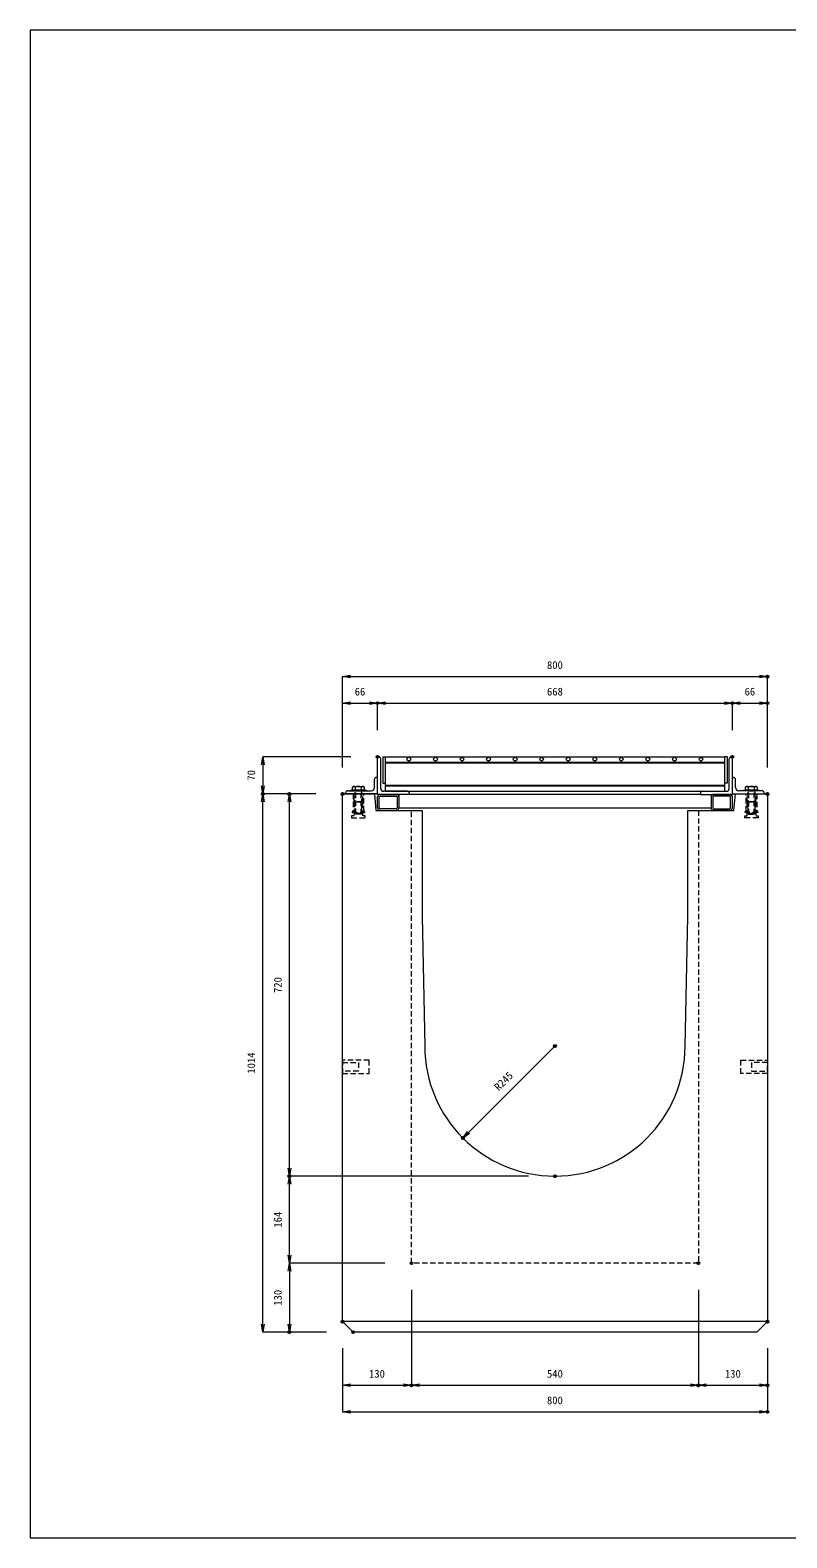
# Model space of a CAD drawing. Units: millimetres, scale not verified. Extents: x -4244 to -354, y 629 to 3469.
# Drawn here: x -4244 to -2819, y 629 to 3469 of the extents above; entities that cross this region are included whole.
import ezdxf
from ezdxf.enums import TextEntityAlignment as Align

# ---------------------------------------------------------------- set-up
doc = ezdxf.new("R2010")
doc.units = ezdxf.units.MM
doc.header["$LTSCALE"] = 20
doc.header["$PDMODE"] = 32
doc.header["$PDSIZE"] = 4
doc.linetypes.add('USER1', pattern=[0.75, 0.5, -0.25])
for name, color, linetype, lineweight in [('0-1_TITLE', 7, 'Continuous', 18), ('0-3_KIJUN', 7, 'Continuous', 18), ('0-5_SUNPO', 3, 'Continuous', 18), ('0-6_UKEWAKU', 4, 'Continuous', 18), ('0-7_GRE', 5, 'Continuous', 18), ('0-9__0-0_0', 7, 'Continuous', 18)]:
    doc.layers.add(name, color=color, linetype=linetype, lineweight=lineweight)
doc.layers.add('0-A__0-2_DEFPOINTS', color=7, linetype='Continuous')
doc.styles.add('ＭＳ ゴシック', font='')
doc.styles.get('ＭＳ ゴシック').set_extended_font_data('MS Gothic')

# ---------------------------------------------------------------- blocks, each defined once
blk = doc.blocks.new('W1-2_INST_C')
at = {"layer": '0-3_KIJUN', "linetype": 'USER1'}
for p, q in [((-8.23, -15), (-8.23, 0)), ((8.22, -15), (8.22, 0))]:
    blk.add_line(p, q, dxfattribs=at)
for points in [[(10, 0), (-10, 0), (-10, -33), (-12, -33), (-12, -35), (12, -35), (12, -33), (10, -33)], [(8.22, -15), (-8.23, -15), (-8.23, -41.5), (-12.75, -41.5), (-12.75, -45), (12.75, -45), (12.75, -41.5), (8.22, -41.5)], [(-6, -15), (6, -15), (6, -38), (-6, -38)]]:
    blk.add_lwpolyline(points, close=True, dxfattribs=at)
blk = doc.blocks.new('_OPEN')
at = {"layer": '0-9__0-0_0'}
blk.add_line((0, 0), (-1, 0), dxfattribs=at)
blk.add_lwpolyline([(-1, 0.167), (0, 0), (-1, -0.167)], dxfattribs=at)
blk = doc.blocks.new('_D8')
at = {"layer": '0-5_SUNPO'}
for p, q in [((587.95, 1743.88), (587.95, 1864.88)), ((602.95, 1864.88), (638.95, 1864.88)), ((653.95, 1813.88), (653.95, 1864.88))]:
    blk.add_line(p, q, dxfattribs=at)
at = {"layer": '0-A__0-2_DEFPOINTS'}
for p in [(653.95, 1864.88), (653.95, 1763.88), (587.95, 1693.88)]:
    blk.add_point(p, dxfattribs=at)
at = {"layer": '0-5_SUNPO', "xscale": 15, "yscale": 15, "rotation": 180}
blk.add_blockref('_OPEN', (587.95, 1864.88), dxfattribs=at)
at = {"layer": '0-5_SUNPO', "xscale": 15, "yscale": 15}
blk.add_blockref('_OPEN', (653.95, 1864.88), dxfattribs=at)
at = {"layer": '0-5_SUNPO', "color": 7, "style": 'ＭＳ ゴシック'}
blk.add_text('66', height=14.66, dxfattribs=at).set_placement((610.95, 1874.88), align=Align.BOTTOM_LEFT)
blk = doc.blocks.new('_D9')
at = {"layer": '0-5_SUNPO'}
for p, q in [((653.95, 1813.88), (653.95, 1864.88)), ((668.95, 1864.88), (1306.95, 1864.88)), ((1321.95, 1813.88), (1321.95, 1864.88))]:
    blk.add_line(p, q, dxfattribs=at)
at = {"layer": '0-A__0-2_DEFPOINTS'}
for p in [(1321.95, 1864.88), (653.95, 1763.88), (1321.95, 1763.88)]:
    blk.add_point(p, dxfattribs=at)
at = {"layer": '0-5_SUNPO', "xscale": 15, "yscale": 15, "rotation": 180}
blk.add_blockref('_OPEN', (653.95, 1864.88), dxfattribs=at)
at = {"layer": '0-5_SUNPO', "xscale": 15, "yscale": 15}
blk.add_blockref('_OPEN', (1321.95, 1864.88), dxfattribs=at)
at = {"layer": '0-5_SUNPO', "color": 7, "style": 'ＭＳ ゴシック'}
blk.add_text('668', height=14.66, dxfattribs=at).set_placement((972.95, 1874.88), align=Align.BOTTOM_LEFT)
blk = doc.blocks.new('_D10')
at = {"layer": '0-5_SUNPO'}
for p, q in [((1321.95, 1813.88), (1321.95, 1864.88)), ((1336.95, 1864.88), (1372.95, 1864.88)), ((1387.95, 1743.88), (1387.95, 1864.88))]:
    blk.add_line(p, q, dxfattribs=at)
at = {"layer": '0-A__0-2_DEFPOINTS'}
for p in [(1387.95, 1864.88), (1321.95, 1763.88), (1387.95, 1693.88)]:
    blk.add_point(p, dxfattribs=at)
at = {"layer": '0-5_SUNPO', "xscale": 15, "yscale": 15, "rotation": 180}
blk.add_blockref('_OPEN', (1321.95, 1864.88), dxfattribs=at)
at = {"layer": '0-5_SUNPO', "xscale": 15, "yscale": 15}
blk.add_blockref('_OPEN', (1387.95, 1864.88), dxfattribs=at)
at = {"layer": '0-5_SUNPO', "color": 7, "style": 'ＭＳ ゴシック'}
blk.add_text('66', height=14.66, dxfattribs=at).set_placement((1344.95, 1874.88), align=Align.BOTTOM_LEFT)
blk = doc.blocks.new('_D11')
at = {"layer": '0-5_SUNPO'}
for p, q in [((587.95, 1743.88), (587.95, 1914.88)), ((602.95, 1914.88), (1372.95, 1914.88)), ((1387.95, 1743.88), (1387.95, 1914.88))]:
    blk.add_line(p, q, dxfattribs=at)
at = {"layer": '0-A__0-2_DEFPOINTS'}
for p in [(1387.95, 1914.88), (587.95, 1693.88), (1387.95, 1693.88)]:
    blk.add_point(p, dxfattribs=at)
at = {"layer": '0-5_SUNPO', "xscale": 15, "yscale": 15, "rotation": 180}
blk.add_blockref('_OPEN', (587.95, 1914.88), dxfattribs=at)
at = {"layer": '0-5_SUNPO', "xscale": 15, "yscale": 15}
blk.add_blockref('_OPEN', (1387.95, 1914.88), dxfattribs=at)
at = {"layer": '0-5_SUNPO', "color": 7, "style": 'ＭＳ ゴシック'}
blk.add_text('800', height=14.66, dxfattribs=at).set_placement((972.95, 1924.88), align=Align.BOTTOM_LEFT)
blk = doc.blocks.new('_D18')
at = {"layer": '0-5_SUNPO'}
for p, q in [((603.95, 1763.88), (437.95, 1763.88)), ((437.95, 1748.88), (437.95, 1708.88)), ((537.95, 1693.88), (437.95, 1693.88))]:
    blk.add_line(p, q, dxfattribs=at)
at = {"layer": '0-A__0-2_DEFPOINTS'}
for p in [(653.95, 1763.88), (437.95, 1693.88), (587.95, 1693.88)]:
    blk.add_point(p, dxfattribs=at)
at = {"layer": '0-5_SUNPO', "xscale": 15, "yscale": 15}
for p, rotation in [((437.95, 1763.88), 90), ((437.95, 1693.88), 270)]:
    blk.add_blockref('_OPEN', p, dxfattribs=dict(at, rotation=rotation))
at = {"layer": '0-5_SUNPO', "color": 7, "style": 'ＭＳ ゴシック'}
blk.add_text('70', height=14.66, rotation=90, dxfattribs=at).set_placement((427.95, 1718.88), align=Align.BOTTOM_LEFT)
blk = doc.blocks.new('A$C7D4F0D3A')
at = {"layer": '0-3_KIJUN', "color": 3}
for p, q in [((-15, 45), (15, 45)), ((-15, 44), (-15, 45)), ((15, 44), (-15, 44)), ((10.95, 45), (-10.95, 45)), ((-9.22, 52), (9.22, 52)), ((-5.47, 45), (-5.47, 51)), ((5.5, 45), (5.5, 51)), ((15, 45), (15, 44))]:
    blk.add_line(p, q, dxfattribs=at)
at = {"layer": '0-3_KIJUN', "color": 3, "linetype": 'USER1'}
for p, q in [((-6, 44), (6, 44)), ((-6, 1), (-6, 44)), ((-5, 0), (-5, 44)), ((5, 0), (5, 44)), ((6, 44), (6, 1)), ((-5, 0), (-6, 1)), ((6, 1), (-6, 1)), ((5, 0), (-5, 0)), ((6, 1), (5, 0))]:
    blk.add_line(p, q, dxfattribs=at)
at = {"layer": '0-3_KIJUN', "color": 3}
for points in [[(-10.95, 45), (-10.95, 51), (-9.22, 52)], [(9.22, 52), (10.95, 51), (10.95, 45)]]:
    blk.add_lwpolyline(points, dxfattribs=at)
for centre, radius, start, end in [((-8.21, 47.74), 4.26, 49.93201, 130.06799), ((0.02, 36.46), 15.54, 69.33427, 110.66573), ((8.23, 47.79), 4.21, 49.666, 130.334)]:
    blk.add_arc(centre, radius, start, end, dxfattribs=at)
blk = doc.blocks.new('_D60')
at = {"layer": '0-5_SUNPO'}
for p, q in [((667.95, 809.88), (487.95, 809.88)), ((487.95, 794.88), (487.95, 694.88)), ((557.95, 679.88), (487.95, 679.88))]:
    blk.add_line(p, q, dxfattribs=at)
at = {"layer": '0-A__0-2_DEFPOINTS'}
for p in [(717.95, 809.88), (487.95, 679.88), (607.95, 679.88)]:
    blk.add_point(p, dxfattribs=at)
at = {"layer": '0-5_SUNPO', "xscale": 15, "yscale": 15}
for p, rotation in [((487.95, 809.88), 90), ((487.95, 679.88), 270)]:
    blk.add_blockref('_OPEN', p, dxfattribs=dict(at, rotation=rotation))
at = {"layer": '0-5_SUNPO', "color": 7, "style": 'ＭＳ ゴシック'}
blk.add_text('130', height=14.66, rotation=90, dxfattribs=at).set_placement((477.95, 729.88), align=Align.BOTTOM_LEFT)
blk = doc.blocks.new('_D61')
at = {"layer": '0-5_SUNPO'}
for p, q in [((717.95, 759.88), (717.95, 579.88)), ((587.95, 649.88), (587.95, 579.88)), ((602.95, 579.88), (702.95, 579.88))]:
    blk.add_line(p, q, dxfattribs=at)
at = {"layer": '0-A__0-2_DEFPOINTS'}
for p in [(717.95, 809.88), (587.95, 699.88), (717.95, 579.88)]:
    blk.add_point(p, dxfattribs=at)
at = {"layer": '0-5_SUNPO', "xscale": 15, "yscale": 15, "rotation": 180}
blk.add_blockref('_OPEN', (587.95, 579.88), dxfattribs=at)
at = {"layer": '0-5_SUNPO', "xscale": 15, "yscale": 15}
blk.add_blockref('_OPEN', (717.95, 579.88), dxfattribs=at)
at = {"layer": '0-5_SUNPO', "color": 7, "style": 'ＭＳ ゴシック'}
blk.add_text('130', height=14.66, dxfattribs=at).set_placement((637.95, 589.88), align=Align.BOTTOM_LEFT)
blk = doc.blocks.new('_D62')
at = {"layer": '0-5_SUNPO'}
for p, q in [((717.95, 759.88), (717.95, 579.88)), ((1257.95, 759.88), (1257.95, 579.88)), ((732.95, 579.88), (1242.95, 579.88))]:
    blk.add_line(p, q, dxfattribs=at)
at = {"layer": '0-A__0-2_DEFPOINTS'}
for p in [(717.95, 809.88), (1257.95, 809.88), (1257.95, 579.88)]:
    blk.add_point(p, dxfattribs=at)
at = {"layer": '0-5_SUNPO', "xscale": 15, "yscale": 15, "rotation": 180}
blk.add_blockref('_OPEN', (717.95, 579.88), dxfattribs=at)
at = {"layer": '0-5_SUNPO', "xscale": 15, "yscale": 15}
blk.add_blockref('_OPEN', (1257.95, 579.88), dxfattribs=at)
at = {"layer": '0-5_SUNPO', "color": 7, "style": 'ＭＳ ゴシック'}
blk.add_text('540', height=14.66, dxfattribs=at).set_placement((972.95, 589.88), align=Align.BOTTOM_LEFT)
blk = doc.blocks.new('_D63')
at = {"layer": '0-5_SUNPO'}
for p, q in [((1257.95, 759.88), (1257.95, 579.88)), ((1387.95, 649.88), (1387.95, 579.88)), ((1272.95, 579.88), (1372.95, 579.88))]:
    blk.add_line(p, q, dxfattribs=at)
at = {"layer": '0-A__0-2_DEFPOINTS'}
for p in [(1257.95, 809.88), (1387.95, 699.88), (1387.95, 579.88)]:
    blk.add_point(p, dxfattribs=at)
at = {"layer": '0-5_SUNPO', "xscale": 15, "yscale": 15, "rotation": 180}
blk.add_blockref('_OPEN', (1257.95, 579.88), dxfattribs=at)
at = {"layer": '0-5_SUNPO', "xscale": 15, "yscale": 15}
blk.add_blockref('_OPEN', (1387.95, 579.88), dxfattribs=at)
at = {"layer": '0-5_SUNPO', "color": 7, "style": 'ＭＳ ゴシック'}
blk.add_text('130', height=14.66, dxfattribs=at).set_placement((1307.95, 589.88), align=Align.BOTTOM_LEFT)
blk = doc.blocks.new('_D64')
at = {"layer": '0-5_SUNPO'}
for p, q in [((587.95, 649.88), (587.95, 529.88)), ((1387.95, 649.88), (1387.95, 529.88)), ((602.95, 529.88), (1372.95, 529.88))]:
    blk.add_line(p, q, dxfattribs=at)
at = {"layer": '0-A__0-2_DEFPOINTS'}
for p in [(587.95, 699.88), (1387.95, 699.88), (1387.95, 529.88)]:
    blk.add_point(p, dxfattribs=at)
at = {"layer": '0-5_SUNPO', "xscale": 15, "yscale": 15, "rotation": 180}
blk.add_blockref('_OPEN', (587.95, 529.88), dxfattribs=at)
at = {"layer": '0-5_SUNPO', "xscale": 15, "yscale": 15}
blk.add_blockref('_OPEN', (1387.95, 529.88), dxfattribs=at)
at = {"layer": '0-5_SUNPO', "color": 7, "style": 'ＭＳ ゴシック'}
blk.add_text('800', height=14.66, dxfattribs=at).set_placement((972.95, 539.88), align=Align.BOTTOM_LEFT)
blk = doc.blocks.new('_D69')
at = {"layer": '0-5_SUNPO'}
for p, q in [((937.95, 973.88), (487.95, 973.88)), ((487.95, 824.88), (487.95, 958.88)), ((667.95, 809.88), (487.95, 809.88))]:
    blk.add_line(p, q, dxfattribs=at)
at = {"layer": '0-A__0-2_DEFPOINTS'}
for p in [(487.95, 973.88), (987.95, 973.88), (717.95, 809.88)]:
    blk.add_point(p, dxfattribs=at)
at = {"layer": '0-5_SUNPO', "xscale": 15, "yscale": 15}
for p, rotation in [((487.95, 973.88), 90), ((487.95, 809.88), 270)]:
    blk.add_blockref('_OPEN', p, dxfattribs=dict(at, rotation=rotation))
at = {"layer": '0-5_SUNPO', "color": 7, "style": 'ＭＳ ゴシック'}
blk.add_text('164', height=14.66, rotation=90, dxfattribs=at).set_placement((477.95, 876.88), align=Align.BOTTOM_LEFT)
blk = doc.blocks.new('_D70')
at = {"layer": '0-5_SUNPO'}
for p, q in [((537.95, 1693.88), (487.95, 1693.88)), ((487.95, 988.88), (487.95, 1678.88)), ((937.95, 973.88), (487.95, 973.88))]:
    blk.add_line(p, q, dxfattribs=at)
at = {"layer": '0-A__0-2_DEFPOINTS'}
for p in [(487.95, 1693.88), (587.95, 1693.88), (987.95, 973.88)]:
    blk.add_point(p, dxfattribs=at)
at = {"layer": '0-5_SUNPO', "xscale": 15, "yscale": 15}
for p, rotation in [((487.95, 1693.88), 90), ((487.95, 973.88), 270)]:
    blk.add_blockref('_OPEN', p, dxfattribs=dict(at, rotation=rotation))
at = {"layer": '0-5_SUNPO', "color": 7, "style": 'ＭＳ ゴシック'}
blk.add_text('720', height=14.66, rotation=90, dxfattribs=at).set_placement((477.95, 1318.88), align=Align.BOTTOM_LEFT)
blk = doc.blocks.new('_D71')
at = {"layer": '0-5_SUNPO'}
blk.add_line((987.95, 1218.88), (825.32, 1056.25), dxfattribs=at)
at = {"layer": '0-A__0-2_DEFPOINTS'}
for p in [(987.95, 1218.88), (814.71, 1045.64)]:
    blk.add_point(p, dxfattribs=at)
at = {"layer": '0-5_SUNPO', "xscale": 15, "yscale": 15, "rotation": 225}
blk.add_blockref('_OPEN', (814.71, 1045.64), dxfattribs=at)
at = {"layer": '0-5_SUNPO', "color": 7, "style": 'ＭＳ ゴシック'}
blk.add_text('R245', height=14.66, rotation=45, dxfattribs=at).set_placement((885.42, 1130.5), align=Align.BOTTOM_LEFT)
blk = doc.blocks.new('_D72')
at = {"layer": '0-5_SUNPO'}
for p, q in [((537.95, 1693.88), (437.95, 1693.88)), ((437.95, 694.88), (437.95, 1678.88)), ((557.95, 679.88), (437.95, 679.88))]:
    blk.add_line(p, q, dxfattribs=at)
at = {"layer": '0-A__0-2_DEFPOINTS'}
for p in [(437.95, 1693.88), (587.95, 1693.88), (607.95, 679.88)]:
    blk.add_point(p, dxfattribs=at)
at = {"layer": '0-5_SUNPO', "xscale": 15, "yscale": 15}
for p, rotation in [((437.95, 1693.88), 90), ((437.95, 679.88), 270)]:
    blk.add_blockref('_OPEN', p, dxfattribs=dict(at, rotation=rotation))
at = {"layer": '0-5_SUNPO', "color": 7, "style": 'ＭＳ ゴシック'}
blk.add_text('1014', height=14.66, rotation=90, dxfattribs=at).set_placement((427.95, 1166.88), align=Align.BOTTOM_LEFT)
blk = doc.blocks.new('M16_insert_dan')
at = {"layer": '0-3_KIJUN', "color": 3, "linetype": 'USER1'}
for points in [[(0, -12.5), (-50, -12.5), (-50, 12.5), (0, 12.5)], [(0, 8), (-30, 8), (-30, -8), (0, -8)]]:
    blk.add_lwpolyline(points, close=True, dxfattribs=at)
blk = doc.blocks.new('A$C4E7A38A6')
at = {"layer": '0-6_UKEWAKU'}
for p, q in [((2, 0), (0, 0)), ((0, -71), (0, 0)), ((666, 0), (668, 0)), ((668, -71), (668, 0)), ((6, -60), (6, -4)), ((662, -60), (662, -4)), ((-6, -58), (-6, -43)), ((0, -39), (-2, -39)), ((668, -39), (670, -39)), ((674, -58), (674, -43)), ((-60, -70), (-60, -68)), ((0, -70), (-60, -70)), ((-56, -64), (-12, -64)), ((60, -71), (0, -71)), ((0, -96.2), (0, -75.8)), ((3.2, -96.2), (3.2, -75.8)), ((4.8, -71), (35.2, -71)), ((4.8, -74.2), (35.2, -74.2)), ((56, -65), (11, -65)), ((36.8, -75.8), (36.8, -96.2)), ((40, -71), (40, -96)), ((40, -75.8), (40, -96.2)), ((60, -71), (60, -69)), ((608, -71), (60, -71)), ((608, -71), (608, -69)), ((608, -71), (668, -71)), ((612, -65), (657, -65)), ((628, -71), (628, -96)), ((628, -75.8), (628, -96.2)), ((631.2, -75.8), (631.2, -96.2)), ((663.2, -71), (632.8, -71)), ((663.2, -74.2), (632.8, -74.2)), ((664.8, -96.2), (664.8, -75.8)), ((668, -70), (728, -70)), ((668, -96.2), (668, -75.8)), ((724, -64), (680, -64)), ((728, -70), (728, -68)), ((35.2, -97.8), (4.8, -97.8)), ((4.8, -101), (35.2, -101)), ((40, -96), (628, -96)), ((632.8, -97.8), (663.2, -97.8)), ((663.2, -101), (632.8, -101))]:
    blk.add_line(p, q, dxfattribs=at)
for centre, radius, start, end in [((2, -4), 4, 0, 90), ((666, -4), 4, 90, 180), ((-2, -43), 4, 90, 180), ((670, -43), 4, 0, 90), ((-56, -68), 4, 90, 180), ((-12, -58), 6, 270, 0), ((4.8, -75.8), 4.8, 90, 180), ((4.8, -75.8), 1.6, 90, 180), ((11, -60), 5, 180, 270), ((35.2, -75.8), 4.8, 0, 90), ((35.2, -75.8), 1.6, 0, 90), ((56, -69), 4, 0, 90), ((612, -69), 4, 90, 180), ((632.8, -75.8), 4.8, 90, 180), ((632.8, -75.8), 1.6, 90, 180), ((657, -60), 5, 270, 0), ((663.2, -75.8), 4.8, 0, 90), ((663.2, -75.8), 1.6, 0, 90), ((680, -58), 6, 180, 270), ((724, -68), 4, 0, 90), ((4.8, -96.2), 4.8, 180, 270), ((4.8, -96.2), 1.6, 180, 270), ((35.2, -96.2), 4.8, 270, 0), ((35.2, -96.2), 1.6, 270, 0), ((632.8, -96.2), 4.8, 180, 270), ((632.8, -96.2), 1.6, 180, 270), ((663.2, -96.2), 1.6, 270, 0), ((663.2, -96.2), 4.8, 270, 0)]:
    blk.add_arc(centre, radius, start, end, dxfattribs=at)
blk = doc.blocks.new('A$C0F06710C')
at = {"layer": '0-7_GRE'}
for p, q in [((0, 0), (0, -50)), ((0, 0), (4.5, 0)), ((4.5, 0), (4.5, -50)), ((4.5, 0), (4.5, -65)), ((4.5, 0), (643.5, 0)), ((49, 0), (44.76, -4.24)), ((53.24, -4.24), (49, 0)), ((99, 0), (94.76, -4.24)), ((103.24, -4.24), (99, 0)), ((149, 0), (144.76, -4.24)), ((153.24, -4.24), (149, 0)), ((199, 0), (194.76, -4.24)), ((203.24, -4.24), (199, 0)), ((249, 0), (244.76, -4.24)), ((253.24, -4.24), (249, 0)), ((299, 0), (294.76, -4.24)), ((303.24, -4.24), (299, 0)), ((349, 0), (344.76, -4.24)), ((353.24, -4.24), (349, 0)), ((399, 0), (394.76, -4.24)), ((403.24, -4.24), (399, 0)), ((449, 0), (444.76, -4.24)), ((453.24, -4.24), (449, 0)), ((499, 0), (494.76, -4.24)), ((503.24, -4.24), (499, 0)), ((549, 0), (544.76, -4.24)), ((553.24, -4.24), (549, 0)), ((599, 0), (594.76, -4.24)), ((603.24, -4.24), (599, 0)), ((643.5, 0), (643.5, -50)), ((648, 0), (643.5, 0)), ((643.5, 0), (643.5, -65)), ((648, 0), (648, -50)), ((4.5, -10), (643.5, -10)), ((4.5, -11.5), (643.5, -11.5)), ((44.76, -4.24), (49, -8.48)), ((49, -8.48), (53.24, -4.24)), ((94.76, -4.24), (99, -8.48)), ((99, -8.48), (103.24, -4.24)), ((144.76, -4.24), (149, -8.48)), ((149, -8.48), (153.24, -4.24)), ((194.76, -4.24), (199, -8.48)), ((199, -8.48), (203.24, -4.24)), ((244.76, -4.24), (249, -8.48)), ((249, -8.48), (253.24, -4.24)), ((294.76, -4.24), (299, -8.48)), ((299, -8.48), (303.24, -4.24)), ((344.76, -4.24), (349, -8.48)), ((349, -8.48), (353.24, -4.24)), ((394.76, -4.24), (399, -8.48)), ((399, -8.48), (403.24, -4.24)), ((444.76, -4.24), (449, -8.48)), ((449, -8.48), (453.24, -4.24)), ((494.76, -4.24), (499, -8.48)), ((499, -8.48), (503.24, -4.24)), ((544.76, -4.24), (549, -8.48)), ((549, -8.48), (553.24, -4.24)), ((594.76, -4.24), (599, -8.48)), ((599, -8.48), (603.24, -4.24)), ((0, -50), (4.5, -50)), ((4.5, -53.5), (643.5, -53.5)), ((4.5, -55), (643.5, -55)), ((648, -50), (643.5, -50)), ((4.5, -65), (643.5, -65))]:
    blk.add_line(p, q, dxfattribs=at)

msp = doc.modelspace()

# ---------------------------------------------------------------- linework, layer by layer
at = {"layer": '0-1_TITLE', "color": 2}
msp.add_lwpolyline([(-4243.98, 628.87), (-353.98, 628.87), (-353.98, 3468.87), (-4243.98, 3468.87)], close=True, dxfattribs=at)
at = {"layer": '0-3_KIJUN'}
msp.add_line((-2856.02, 1036.19), (-3656.02, 1036.19), dxfattribs=at)
for points in [[(-3006.02, 1999.19), (-2919.02, 1999.19), (-2916.02, 2030.19), (-2856.02, 2030.19), (-2856.02, 1036.19), (-2876.02, 1016.19), (-3636.02, 1016.19), (-3656.02, 1036.19), (-3656.02, 2030.19), (-3596.02, 2030.19), (-3593.02, 1999.19), (-3506.02, 1999.19), (-3506.02, 1799.19), (-3501.02, 1555.19)], [(-3011.02, 1555.19), (-3006.02, 1799.19), (-3006.02, 1999.19)]]:
    msp.add_lwpolyline(points, dxfattribs=at)
at = {"layer": '0-3_KIJUN', "linetype": 'USER1'}
msp.add_lwpolyline([(-2986.02, 1999.19), (-2986.02, 1146.19), (-3526.02, 1146.19), (-3526.02, 1999.19)], dxfattribs=at)
at = {"layer": '0-3_KIJUN'}
msp.add_arc((-3256.02, 1555.19), 245, 180, 0, dxfattribs=at)

# ---------------------------------------------------------------- block references
for name, p in [('A$C7D4F0D3A', (-3626.02, 1992.19)), ('W1-2_INST_C', (-3626.02, 2030.19)), ('W1-2_INST_C', (-3626.02, 2030.19)), ('A$C7D4F0D3A', (-2886.02, 1992.19)), ('M16_insert_dan', (-2856.02, 1516.19))]:
    msp.add_blockref(name, p, dxfattribs=at)
at = {"layer": '0-3_KIJUN', "xscale": -1}
for name, p in [('W1-2_INST_C', (-2886.02, 2030.19)), ('W1-2_INST_C', (-2886.02, 2030.19)), ('M16_insert_dan', (-3656.02, 1516.19))]:
    msp.add_blockref(name, p, dxfattribs=at)
at = {"layer": '0-5_SUNPO'}
for name in ['_D11', '_D8', '_D9', '_D10', '_D18', '_D72', '_D70', '_D71', '_D69', '_D60', '_D61', '_D62', '_D63', '_D64']:
    msp.add_blockref(name, (-4243.98, 336.31), dxfattribs=at)
at = {"layer": '0-6_UKEWAKU'}
msp.add_blockref('A$C4E7A38A6', (-3590.02, 2100.19), dxfattribs=at)
at = {"layer": '0-7_GRE'}
msp.add_blockref('A$C0F06710C', (-3580.02, 2100.19), dxfattribs=at)

doc.saveas('drawing.dxf')
